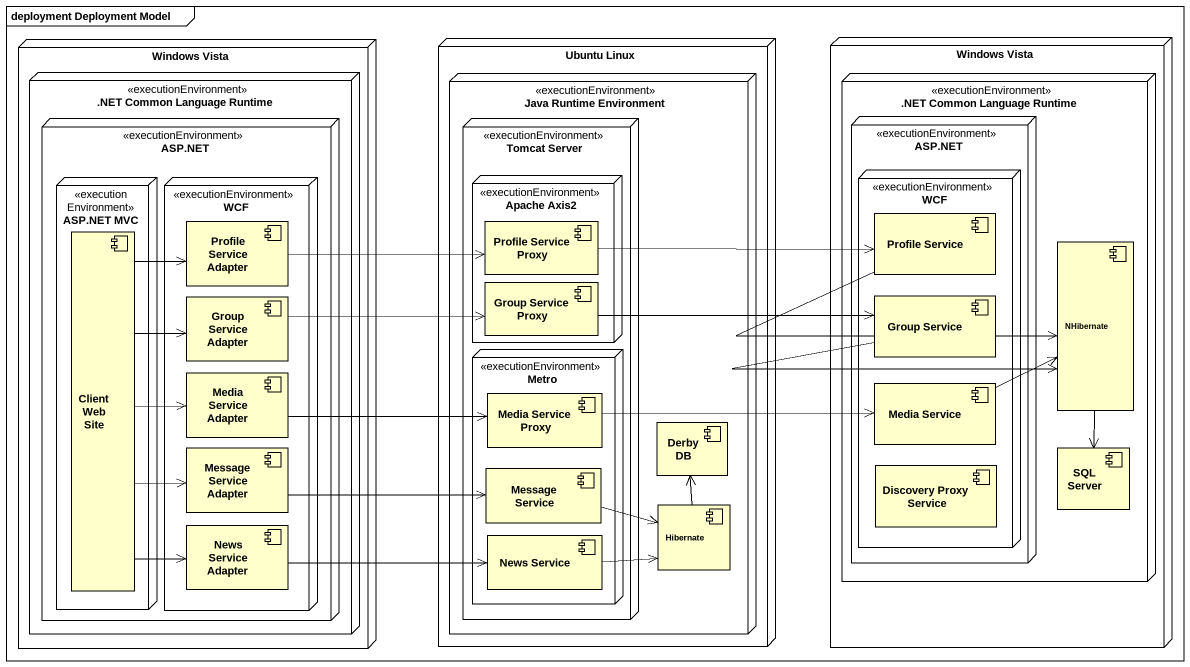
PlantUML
@startuml
mainframe deployment Deployment Model
node "Windows Vista" as Windows_Vista {
  node ".NET Common Language Runtime" as NET_Common_Language_Runtime <<executionEnvironment>> {
    node "ASP.NET" as ASP_NET <<executionEnvironment>> {
      node "ASP.NET MVC" as ASP_NET_MVC <<executionEnvironment>> {
        component "Client Web Site" as Client_Web_Site
      }
      node "WCF" as WCF_2 <<executionEnvironment>> {
        component "Profile Service Adapter" as Profile_Service_Adapter
        component "Group Service Adapter" as Group_Service_Adapter
        component "Media Service Adapter" as Media_Service_Adapter
        component "Message Service Adapter" as Message_Service_Adapter
        component "News Service Adapter" as News_Service_Adapter
      }
    }
  }
}
node "Ubuntu Linux" as Ubuntu_Linux {
  node "Java Runtime Environment" as Java_Runtime_Environment <<executionEnvironment>> {
    node "Tomcat Server" as Tomcat_Server <<executionEnvironment>> {
      node "Apache Axis2" as Apache_Axis2 <<executionEnvironment>> {
        component "Profile Service Proxy" as Profile_Service_Proxy
        component "Group Service Proxy" as Group_Service_Proxy
      }
      node Metro <<executionEnvironment>> {
        component "Media Service Proxy" as Media_Service_Proxy
        component "Message Service" as Message_Service
        component "News Service" as News_Service
      }
    }
    component "Derby DB" as Derby_DB
    component Hibernate
  }
}
node "Windows Vista" as Windows_Vista_2 {
  node ".NET Common Language Runtime" as NET_Common_Language_Runtime_2 <<executionEnvironment>> {
    node "ASP.NET" as ASP_NET_2 <<executionEnvironment>> {
      node WCF <<executionEnvironment>> {
        component "Profile Service" as Profile_Service
        component "Group Service" as Group_Service
        component "Media Service" as Media_Service
        component "Discovery Proxy Service" as Discovery_Proxy_Service
      }
    }
    component NHibernate
    component "SQL Server" as SQL_Server
  }
}
Profile_Service -right-> NHibernate
Client_Web_Site -up-> Profile_Service_Adapter
Client_Web_Site -up-> Group_Service_Adapter
Client_Web_Site -right-> Media_Service_Adapter
Client_Web_Site -right-> Message_Service_Adapter
Client_Web_Site --> News_Service_Adapter
Profile_Service_Adapter -right-> Profile_Service_Proxy
Profile_Service_Proxy -right-> Profile_Service
NHibernate --> SQL_Server
Group_Service_Adapter -right-> Group_Service_Proxy
Group_Service_Proxy -right-> Group_Service
Group_Service -right-> NHibernate
Media_Service_Adapter -right-> Media_Service_Proxy
Media_Service_Proxy -right-> Media_Service
Media_Service -right-> NHibernate
Message_Service_Adapter -right-> Message_Service
Message_Service -right-> Hibernate
News_Service_Adapter -right-> News_Service
News_Service -right-> Hibernate
Hibernate -up-> Derby_DB
@enduml
